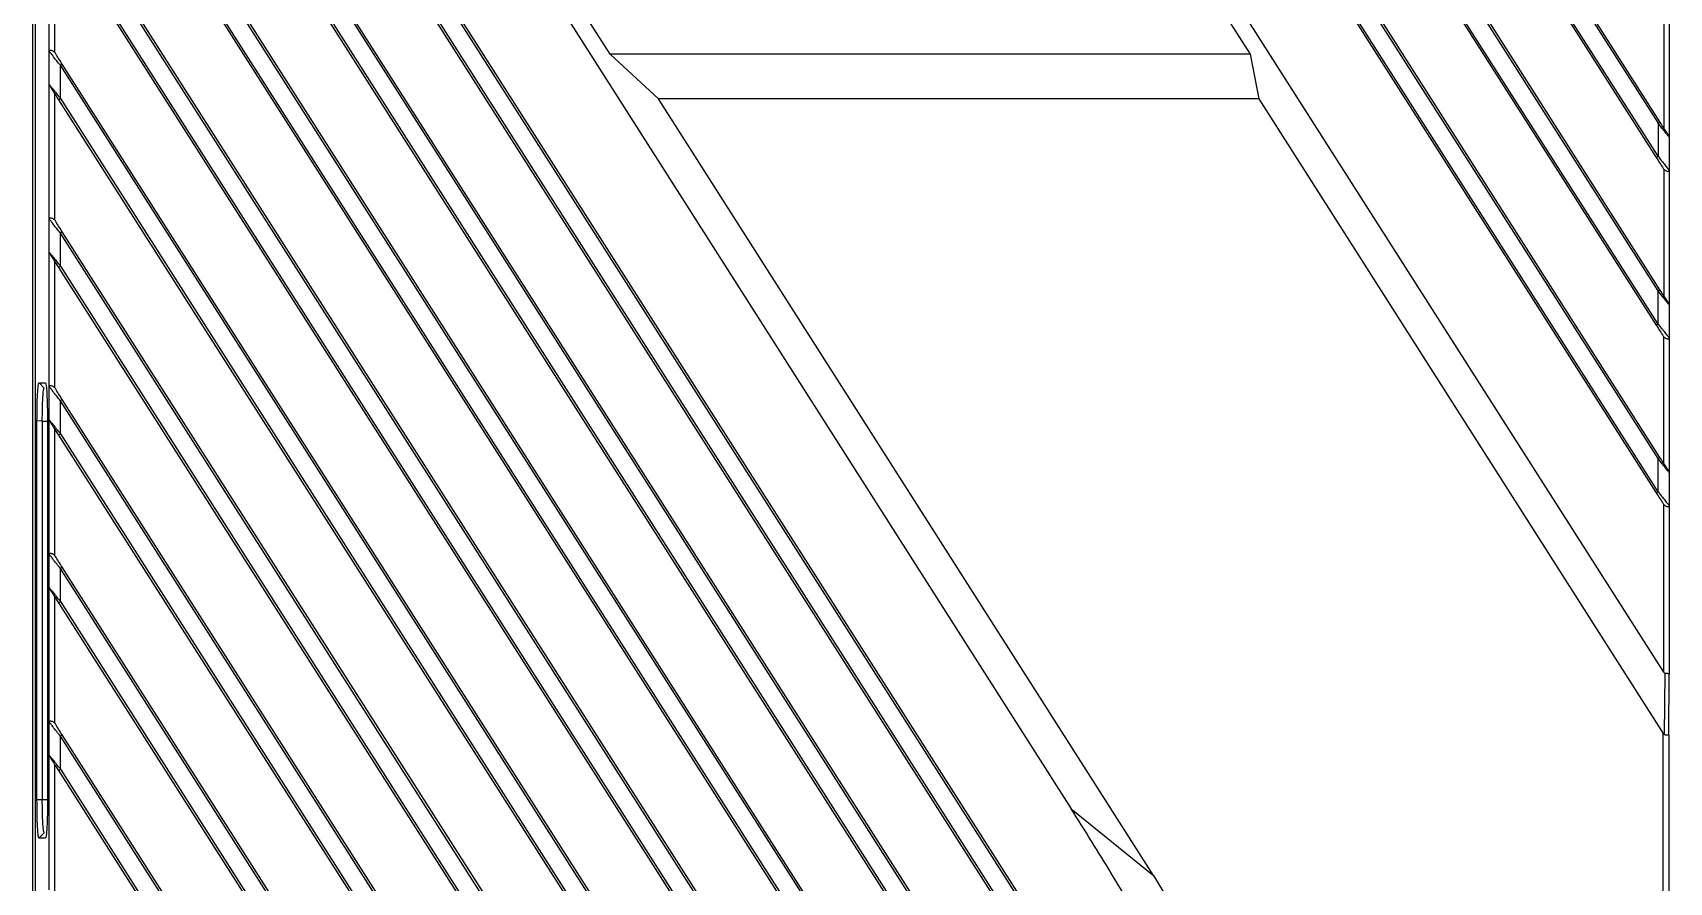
# Model space of a CAD drawing. Header units: millimetres. Extents: x 620 to 19791, y 2539 to 6969.
# Drawn here: x 5874.6 to 6021.6, y 3572.5 to 3648.9 of the extents above; entities that cross this region are included whole.
import ezdxf

# ---------------------------------------------------------------- set-up
doc = ezdxf.new("R2010")
doc.units = ezdxf.units.MM

# ---------------------------------------------------------------- blocks, each defined once
blk = doc.blocks.new('tugj')
at = {"color": 7, "linetype": 'Continuous', "lineweight": 25}
for p, q in [((12499.82, 5132.58), (12602.33, 4971.68)), ((12602.33, 4968.7), (12498.17, 5132.21)), ((12602.5, 4971.79), (12500.88, 5131.3)), ((12498.84, 5130.78), (12602.16, 4968.59)), ((12602.33, 4956.6), (12492.78, 5128.57)), ((12602.33, 4953.62), (12491.17, 5128.12)), ((12602.5, 4956.71), (12493.41, 5127.95)), ((12491.95, 5126.52), (12602.16, 4953.52)), ((12602.33, 4941.53), (12487.58, 5121.65)), ((12602.5, 4941.63), (12488.95, 5119.88)), ((12602.33, 4938.55), (12487.24, 5119.22)), ((12488.65, 5116.63), (12602.16, 4938.44)), ((12456.27, 4868.26), (12456.27, 5107.47)), ((12456.49, 5107.47), (12456.49, 4868.26)), ((12602.83, 4922.32), (12511.49, 5065.69)), ((12458.25, 5053.42), (12549.59, 4910.04)), ((12573.85, 4856.52), (12458.75, 5037.18)), ((12572.44, 4859.1), (12458.92, 5037.29)), ((12458.58, 5034.1), (12572.14, 4855.85)), ((12458.75, 5034.2), (12573.5, 4854.08)), ((12569.92, 4847.61), (12458.75, 5022.11)), ((12569.14, 4849.21), (12458.92, 5022.21)), ((12458.58, 5019.02), (12567.67, 4847.78)), ((12458.75, 5019.13), (12568.31, 4847.16)), ((12562.92, 4843.53), (12458.75, 5007.03)), ((12562.24, 4844.96), (12458.92, 5007.14)), ((12458.58, 5003.95), (12560.21, 4844.43)), ((12458.75, 5004.05), (12561.26, 4843.15)), ((12508.16, 4977.87), (12495.42, 4997.87)), ((12552.92, 4997.87), (12565.67, 4977.87)), ((12553.92, 4842.57), (12458.75, 4991.95)), ((12553.39, 4843.77), (12458.92, 4992.06)), ((12457.75, 4978.14), (12457.75, 4990.23)), ((12458.25, 4978.03), (12458.25, 4989.39)), ((12458.58, 4988.87), (12551.02, 4843.77)), ((12458.75, 4988.98), (12552.02, 4842.57)), ((12602.83, 4982.63), (12602.83, 4971.26)), ((12603.33, 4982.52), (12603.33, 4970.42)), ((12457.75, 4975.16), (12457.75, 4978.14)), ((12458.25, 4978.03), (12458.3, 4977.97)), ((12458.75, 4973.9), (12458.75, 4976.88)), ((12544.32, 4842.57), (12458.75, 4976.88)), ((12543.79, 4843.77), (12458.92, 4976.99)), ((12512.49, 4973.87), (12508.16, 4977.87)), ((12565.67, 4977.87), (12508.16, 4977.87)), ((12565.67, 4977.87), (12566.44, 4973.87)), ((12457.75, 4963.06), (12457.75, 4975.16)), ((12458.25, 4962.95), (12458.25, 4974.32)), ((12458.58, 4973.79), (12541.42, 4843.77)), ((12458.75, 4973.9), (12542.42, 4842.57)), ((12556.97, 4904.04), (12512.49, 4973.87)), ((12566.44, 4973.87), (12512.49, 4973.87)), ((12566.44, 4973.87), (12602.78, 4916.81)), ((12602.33, 4971.68), (12602.33, 4968.7)), ((12603.33, 4970.42), (12603.33, 4967.44)), ((12602.83, 4967.55), (12602.79, 4967.61)), ((12602.83, 4967.55), (12602.83, 4956.19)), ((12603.33, 4967.44), (12603.33, 4955.35)), ((12457.75, 4960.08), (12457.75, 4963.06)), ((12458.25, 4962.95), (12458.3, 4962.89)), ((12458.75, 4958.83), (12458.75, 4961.8)), ((12534.71, 4842.57), (12458.75, 4961.8)), ((12534.19, 4843.77), (12458.92, 4961.91)), ((12457.75, 4947.99), (12457.75, 4960.08)), ((12458.25, 4947.88), (12458.25, 4959.24)), ((12458.58, 4958.72), (12531.81, 4843.77)), ((12458.75, 4958.83), (12532.82, 4842.57)), ((12602.33, 4953.62), (12602.33, 4956.6)), ((12603.33, 4955.35), (12603.33, 4952.37)), ((12602.79, 4952.54), (12602.83, 4952.48)), ((12602.83, 4941.11), (12602.83, 4952.48)), ((12603.33, 4952.37), (12603.33, 4940.27)), ((12456.83, 4948.34), (12457.41, 4948.34)), ((12456.84, 4948.34), (12457.31, 4947.87)), ((12457.75, 4945.01), (12457.75, 4947.99)), ((12458.25, 4947.88), (12458.3, 4947.82)), ((12458.75, 4943.75), (12458.75, 4946.73)), ((12525.11, 4842.57), (12458.75, 4946.73)), ((12524.58, 4843.77), (12458.92, 4946.84)), ((12457.13, 4944.91), (12456.65, 4944.89)), ((12456.65, 4910.87), (12456.65, 4944.89)), ((12457.13, 4944.87), (12457.13, 4944.91)), ((12457.13, 4944.87), (12457.13, 4910.87)), ((12457.59, 4944.9), (12457.59, 4910.87)), ((12457.75, 4932.91), (12457.75, 4945.01)), ((12458.25, 4932.8), (12458.25, 4944.17)), ((12458.58, 4943.64), (12522.21, 4843.77)), ((12458.75, 4943.75), (12523.21, 4842.57)), ((12602.33, 4938.55), (12602.33, 4941.53)), ((12603.33, 4940.27), (12603.33, 4937.29)), ((12602.79, 4937.46), (12602.83, 4937.4)), ((12602.83, 4922.32), (12602.83, 4937.4)), ((12603.33, 4937.29), (12603.33, 4922.16)), ((12457.75, 4929.93), (12457.75, 4932.91)), ((12458.25, 4932.8), (12458.3, 4932.74)), ((12458.75, 4928.68), (12458.75, 4931.65)), ((12515.5, 4842.57), (12458.75, 4931.65)), ((12514.98, 4843.77), (12458.92, 4931.76)), ((12457.75, 4917.83), (12457.75, 4929.93)), ((12458.25, 4917.73), (12458.25, 4929.09)), ((12458.58, 4928.57), (12512.61, 4843.77)), ((12458.75, 4928.68), (12513.61, 4842.57)), ((12602.91, 4916.71), (12602.97, 4922.21)), ((12603.28, 4916.66), (12603.33, 4922.16)), ((12457.75, 4914.86), (12457.75, 4917.83)), ((12458.25, 4917.73), (12458.3, 4917.67)), ((12458.75, 4913.6), (12458.75, 4916.58)), ((12505.9, 4842.57), (12458.75, 4916.58)), ((12505.37, 4843.77), (12458.92, 4916.69)), ((12602.78, 4863.82), (12602.78, 4916.81)), ((12603.28, 4916.66), (12603.28, 4863.82)), ((12457.75, 4902.76), (12457.75, 4914.86)), ((12458.25, 4902.65), (12458.25, 4914.01)), ((12458.58, 4913.49), (12503, 4843.77)), ((12458.75, 4913.6), (12504, 4842.57)), ((12456.65, 4910.87), (12457.13, 4910.87)), ((12549.59, 4910.04), (12556.97, 4904.04)), ((12457.31, 4907.87), (12456.83, 4907.39)), ((12457.41, 4907.39), (12456.83, 4907.39))]:
    blk.add_line(p, q, dxfattribs=at)
at = {"color": 8, "linetype": 'Continuous', "lineweight": 25}
for p, q in [((12457.58, 4944.87), (12457.13, 4944.87)), ((12457.13, 4910.87), (12457.59, 4910.87))]:
    blk.add_line(p, q, dxfattribs=at)
at = {"color": 7, "linetype": 'Continuous', "lineweight": 25, "flags": 128}
for points in [[(12458.92, 4976.99), (12458.92, 4976.99), (12458.91, 4976.98), (12458.89, 4976.97), (12458.87, 4976.96), (12458.85, 4976.94), (12458.82, 4976.92), (12458.78, 4976.9), (12458.75, 4976.88)], [(12458.58, 4973.79), (12458.59, 4973.8), (12458.6, 4973.8), (12458.61, 4973.81), (12458.63, 4973.83), (12458.66, 4973.84), (12458.69, 4973.86), (12458.72, 4973.88), (12458.75, 4973.9)], [(12602.33, 4971.68), (12602.37, 4971.7), (12602.4, 4971.72), (12602.43, 4971.74), (12602.45, 4971.75), (12602.47, 4971.77), (12602.49, 4971.78), (12602.5, 4971.78), (12602.5, 4971.79)], [(12602.16, 4968.59), (12602.17, 4968.59), (12602.18, 4968.6), (12602.19, 4968.61), (12602.21, 4968.62), (12602.24, 4968.64), (12602.27, 4968.66), (12602.3, 4968.68), (12602.33, 4968.7)], [(12458.92, 4961.91), (12458.92, 4961.91), (12458.91, 4961.9), (12458.89, 4961.89), (12458.87, 4961.88), (12458.85, 4961.86), (12458.82, 4961.85), (12458.78, 4961.83), (12458.75, 4961.8)], [(12458.58, 4958.72), (12458.59, 4958.72), (12458.6, 4958.73), (12458.61, 4958.74), (12458.63, 4958.75), (12458.66, 4958.77), (12458.69, 4958.79), (12458.72, 4958.81), (12458.75, 4958.83)], [(12602.33, 4956.6), (12602.37, 4956.62), (12602.4, 4956.64), (12602.43, 4956.66), (12602.45, 4956.68), (12602.47, 4956.69), (12602.49, 4956.7), (12602.5, 4956.71), (12602.5, 4956.71)], [(12458.92, 4946.84), (12458.92, 4946.83), (12458.91, 4946.83), (12458.89, 4946.82), (12458.87, 4946.81), (12458.85, 4946.79), (12458.82, 4946.77), (12458.78, 4946.75), (12458.75, 4946.73)], [(12458.58, 4943.64), (12458.59, 4943.65), (12458.6, 4943.65), (12458.61, 4943.66), (12458.63, 4943.68), (12458.66, 4943.69), (12458.69, 4943.71), (12458.72, 4943.73), (12458.75, 4943.75)], [(12602.5, 4941.63), (12602.5, 4941.63), (12602.49, 4941.63), (12602.47, 4941.62), (12602.45, 4941.6), (12602.43, 4941.59), (12602.4, 4941.57), (12602.37, 4941.55), (12602.33, 4941.53)], [(12458.92, 4931.76), (12458.92, 4931.76), (12458.91, 4931.75), (12458.89, 4931.74), (12458.87, 4931.73), (12458.85, 4931.71), (12458.82, 4931.7), (12458.78, 4931.67), (12458.75, 4931.65)], [(12458.58, 4928.57), (12458.59, 4928.57), (12458.6, 4928.58), (12458.61, 4928.59), (12458.63, 4928.6), (12458.66, 4928.62), (12458.69, 4928.63), (12458.72, 4928.66), (12458.75, 4928.68)], [(12458.92, 4916.69), (12458.92, 4916.68), (12458.91, 4916.68), (12458.89, 4916.67), (12458.87, 4916.65), (12458.85, 4916.64), (12458.82, 4916.62), (12458.78, 4916.6), (12458.75, 4916.58)], [(12458.58, 4913.49), (12458.59, 4913.5), (12458.6, 4913.5), (12458.61, 4913.51), (12458.63, 4913.52), (12458.66, 4913.54), (12458.69, 4913.56), (12458.72, 4913.58), (12458.75, 4913.6)]]:
    blk.add_lwpolyline(points, dxfattribs=at)
at = {"color": 7, "linetype": 'Continuous', "lineweight": 25}
for points, knots in [([(12458.25, 4978.03), (12458.23, 4978.06), (12458.18, 4978.11), (12458.09, 4978.16), (12458, 4978.2), (12457.91, 4978.22), (12457.85, 4978.22), (12457.78, 4978.2), (12457.76, 4978.16), (12457.75, 4978.14)], [0, 0, 0, 0, 0.1341315, 0.2622037, 0.3885342, 0.5273058, 0.6425663, 0.7518324, 1, 1, 1, 1]), ([(12458.75, 4976.88), (12458.64, 4977.02), (12458.4, 4977.32), (12458.12, 4977.65), (12457.96, 4977.9), (12457.86, 4978.01), (12457.78, 4978.08), (12457.76, 4978.12), (12457.75, 4978.14)], [0, 0, 0, 0, 0.257384, 0.56819, 0.677429, 0.771192, 0.881044, 1, 1, 1, 1]), ([(12458.92, 4976.99), (12458.81, 4977.16), (12458.59, 4977.51), (12458.39, 4977.81), (12458.3, 4977.97)], [0, 0, 0, 0, 0.502859, 1, 1, 1, 1]), ([(12457.75, 4975.16), (12457.76, 4975.15), (12457.77, 4975.14), (12457.84, 4975.05), (12457.94, 4974.92), (12458.12, 4974.69), (12458.4, 4974.35), (12458.63, 4974.06), (12458.75, 4973.9)], [0, 0, 0, 0, 0.093369, 0.196878, 0.314764, 0.449931, 0.705776, 1, 1, 1, 1]), ([(12457.83, 4974.98), (12457.81, 4975.01), (12457.77, 4975.07), (12457.76, 4975.13), (12457.75, 4975.16)], [0, 0, 0, 0, 0.585173, 1, 1, 1, 1]), ([(12457.83, 4974.98), (12457.85, 4974.95), (12457.89, 4974.88), (12458.01, 4974.7), (12458.23, 4974.35), (12458.44, 4974.02), (12458.58, 4973.79)], [0, 0, 0, 0, 0.115365, 0.245985, 0.496102, 1, 1, 1, 1]), ([(12603.33, 4970.42), (12603.33, 4970.43), (12603.31, 4970.45), (12603.24, 4970.55), (12603.12, 4970.68), (12602.95, 4970.9), (12602.69, 4971.23), (12602.46, 4971.52), (12602.33, 4971.68)], [0, 0, 0, 0, 0.098061, 0.217258, 0.34294, 0.45913, 0.70437, 1, 1, 1, 1]), ([(12603.26, 4970.6), (12603.24, 4970.63), (12603.19, 4970.7), (12603.08, 4970.88), (12602.85, 4971.23), (12602.64, 4971.56), (12602.5, 4971.79)], [0, 0, 0, 0, 0.115374, 0.245988, 0.496102, 1, 1, 1, 1]), ([(12603.26, 4970.6), (12603.28, 4970.57), (12603.32, 4970.51), (12603.33, 4970.45), (12603.33, 4970.42)], [0, 0, 0, 0, 0.541524, 1, 1, 1, 1]), ([(12602.16, 4968.59), (12602.27, 4968.42), (12602.49, 4968.07), (12602.69, 4967.77), (12602.79, 4967.61)], [0, 0, 0, 0, 0.502862, 1, 1, 1, 1]), ([(12602.33, 4968.7), (12602.46, 4968.54), (12602.69, 4968.24), (12602.96, 4967.91), (12603.13, 4967.69), (12603.25, 4967.56), (12603.31, 4967.48), (12603.33, 4967.44), (12603.33, 4967.44), (12603.33, 4967.44)], [0, 0, 0, 0, 0.30207, 0.550671, 0.66567, 0.787576, 0.918981, 0.964421, 1, 1, 1, 1]), ([(12602.83, 4967.55), (12602.86, 4967.52), (12602.91, 4967.47), (12603, 4967.42), (12603.09, 4967.38), (12603.18, 4967.36), (12603.24, 4967.36), (12603.29, 4967.37), (12603.32, 4967.4), (12603.33, 4967.43), (12603.33, 4967.44)], [0, 0, 0, 0, 0.134898, 0.261911, 0.394646, 0.528442, 0.642515, 0.748171, 0.855386, 1, 1, 1, 1]), ([(12458.25, 4962.95), (12458.23, 4962.98), (12458.18, 4963.03), (12458.09, 4963.09), (12458, 4963.12), (12457.91, 4963.14), (12457.85, 4963.15), (12457.78, 4963.13), (12457.76, 4963.09), (12457.75, 4963.06)], [0, 0, 0, 0, 0.134132, 0.262203, 0.388534, 0.527306, 0.642566, 0.751832, 1, 1, 1, 1]), ([(12458.75, 4961.8), (12458.64, 4961.94), (12458.4, 4962.24), (12458.12, 4962.58), (12457.96, 4962.82), (12457.86, 4962.93), (12457.78, 4963.01), (12457.76, 4963.04), (12457.75, 4963.06)], [0, 0, 0, 0, 0.257384, 0.56819, 0.677429, 0.771192, 0.881044, 1, 1, 1, 1]), ([(12458.92, 4961.91), (12458.81, 4962.09), (12458.59, 4962.43), (12458.39, 4962.74), (12458.3, 4962.89)], [0, 0, 0, 0, 0.502858, 1, 1, 1, 1]), ([(12457.75, 4960.08), (12457.76, 4960.07), (12457.77, 4960.06), (12457.84, 4959.97), (12457.94, 4959.84), (12458.12, 4959.62), (12458.4, 4959.28), (12458.63, 4958.98), (12458.75, 4958.83)], [0, 0, 0, 0, 0.093369, 0.196878, 0.314764, 0.449931, 0.705776, 1, 1, 1, 1]), ([(12457.83, 4959.9), (12457.81, 4959.94), (12457.77, 4960), (12457.76, 4960.06), (12457.75, 4960.08)], [0, 0, 0, 0, 0.585173, 1, 1, 1, 1]), ([(12457.83, 4959.9), (12457.85, 4959.87), (12457.89, 4959.8), (12458.01, 4959.63), (12458.23, 4959.27), (12458.44, 4958.94), (12458.58, 4958.72)], [0, 0, 0, 0, 0.115365, 0.245985, 0.496102, 1, 1, 1, 1]), ([(12603.33, 4955.35), (12603.33, 4955.36), (12603.31, 4955.37), (12603.24, 4955.48), (12603.12, 4955.61), (12602.95, 4955.83), (12602.69, 4956.16), (12602.46, 4956.44), (12602.33, 4956.6)], [0, 0, 0, 0, 0.098061, 0.217259, 0.342941, 0.45913, 0.704371, 1, 1, 1, 1]), ([(12603.26, 4955.53), (12603.24, 4955.56), (12603.19, 4955.63), (12603.08, 4955.8), (12602.85, 4956.16), (12602.64, 4956.49), (12602.5, 4956.71)], [0, 0, 0, 0, 0.115374, 0.245988, 0.496101, 1, 1, 1, 1]), ([(12603.26, 4955.53), (12603.28, 4955.49), (12603.32, 4955.43), (12603.33, 4955.37), (12603.33, 4955.35)], [0, 0, 0, 0, 0.541523, 1, 1, 1, 1]), ([(12602.33, 4953.62), (12602.31, 4953.61), (12602.27, 4953.58), (12602.21, 4953.55), (12602.17, 4953.52), (12602.17, 4953.52), (12602.16, 4953.52)], [0, 0, 0, 0, 0.250003, 0.500008, 0.750006, 1, 1, 1, 1]), ([(12602.16, 4953.52), (12602.27, 4953.34), (12602.49, 4953), (12602.69, 4952.69), (12602.79, 4952.54)], [0, 0, 0, 0, 0.502862, 1, 1, 1, 1]), ([(12602.33, 4953.62), (12602.46, 4953.46), (12602.69, 4953.17), (12602.96, 4952.84), (12603.13, 4952.62), (12603.25, 4952.48), (12603.31, 4952.4), (12603.33, 4952.36), (12603.33, 4952.37), (12603.33, 4952.37)], [0, 0, 0, 0, 0.302069, 0.550671, 0.66567, 0.787575, 0.918981, 0.964421, 1, 1, 1, 1]), ([(12602.83, 4952.48), (12602.86, 4952.45), (12602.91, 4952.4), (12603, 4952.34), (12603.09, 4952.31), (12603.18, 4952.29), (12603.24, 4952.28), (12603.29, 4952.3), (12603.32, 4952.33), (12603.33, 4952.35), (12603.33, 4952.37)], [0, 0, 0, 0, 0.134901, 0.261912, 0.394646, 0.528442, 0.642516, 0.748172, 0.855387, 1, 1, 1, 1]), ([(12456.65, 4944.89), (12456.66, 4945.34), (12456.66, 4946.24), (12456.7, 4947.39), (12456.76, 4948.18), (12456.81, 4948.29), (12456.83, 4948.34)], [0, 0, 0, 0, 0.246885, 0.50013, 0.753332, 1, 1, 1, 1]), ([(12457.13, 4944.91), (12457.13, 4945.29), (12457.13, 4946.07), (12457.18, 4947.05), (12457.23, 4947.73), (12457.28, 4947.82), (12457.31, 4947.87)], [0, 0, 0, 0, 0.249535, 0.499555, 0.749659, 1, 1, 1, 1]), ([(12457.41, 4948.34), (12457.43, 4948.29), (12457.48, 4948.18), (12457.54, 4947.4), (12457.58, 4946.25), (12457.59, 4945.34), (12457.59, 4944.9)], [0, 0, 0, 0, 0.24679, 0.500041, 0.753319, 1, 1, 1, 1]), ([(12458.25, 4947.88), (12458.23, 4947.9), (12458.18, 4947.96), (12458.09, 4948.01), (12458, 4948.05), (12457.91, 4948.07), (12457.85, 4948.07), (12457.78, 4948.05), (12457.76, 4948.01), (12457.75, 4947.99)], [0, 0, 0, 0, 0.134133, 0.262204, 0.388535, 0.527306, 0.642566, 0.751832, 1, 1, 1, 1]), ([(12458.75, 4946.73), (12458.64, 4946.87), (12458.4, 4947.17), (12458.12, 4947.5), (12457.96, 4947.74), (12457.86, 4947.86), (12457.78, 4947.93), (12457.76, 4947.97), (12457.75, 4947.99)], [0, 0, 0, 0, 0.257385, 0.568191, 0.67743, 0.771192, 0.881045, 1, 1, 1, 1]), ([(12458.92, 4946.84), (12458.81, 4947.01), (12458.59, 4947.35), (12458.39, 4947.66), (12458.3, 4947.82)], [0, 0, 0, 0, 0.502861, 1, 1, 1, 1]), ([(12457.75, 4945.01), (12457.76, 4945), (12457.77, 4944.98), (12457.84, 4944.9), (12457.94, 4944.77), (12458.12, 4944.54), (12458.4, 4944.2), (12458.63, 4943.91), (12458.75, 4943.75)], [0, 0, 0, 0, 0.093369, 0.196878, 0.314764, 0.449932, 0.705777, 1, 1, 1, 1]), ([(12457.75, 4945.01), (12457.76, 4944.98), (12457.77, 4944.92), (12457.81, 4944.86), (12457.83, 4944.83)], [0, 0, 0, 0, 0.414823, 1, 1, 1, 1]), ([(12457.83, 4944.83), (12457.85, 4944.8), (12457.89, 4944.73), (12458.01, 4944.55), (12458.23, 4944.2), (12458.44, 4943.86), (12458.58, 4943.64)], [0, 0, 0, 0, 0.1153656, 0.2459849, 0.4961026, 1, 1, 1, 1]), ([(12603.33, 4940.27), (12603.33, 4940.28), (12603.31, 4940.29), (12603.24, 4940.4), (12603.12, 4940.53), (12602.95, 4940.75), (12602.69, 4941.08), (12602.46, 4941.37), (12602.33, 4941.53)], [0, 0, 0, 0, 0.098066, 0.217262, 0.342944, 0.459133, 0.704371, 1, 1, 1, 1]), ([(12603.26, 4940.45), (12603.24, 4940.48), (12603.19, 4940.55), (12603.08, 4940.73), (12602.85, 4941.08), (12602.64, 4941.41), (12602.5, 4941.63)], [0, 0, 0, 0, 0.115375, 0.245988, 0.496102, 1, 1, 1, 1]), ([(12603.26, 4940.45), (12603.28, 4940.42), (12603.32, 4940.36), (12603.33, 4940.3), (12603.33, 4940.27)], [0, 0, 0, 0, 0.541501, 1, 1, 1, 1]), ([(12602.33, 4938.55), (12602.31, 4938.54), (12602.27, 4938.51), (12602.21, 4938.47), (12602.17, 4938.45), (12602.17, 4938.44), (12602.16, 4938.44)], [0, 0, 0, 0, 0.250004, 0.5000048, 0.750004, 1, 1, 1, 1]), ([(12602.33, 4938.55), (12602.46, 4938.39), (12602.69, 4938.09), (12602.96, 4937.76), (12603.13, 4937.54), (12603.25, 4937.41), (12603.31, 4937.33), (12603.33, 4937.29), (12603.33, 4937.29), (12603.33, 4937.29)], [0, 0, 0, 0, 0.302013, 0.550517, 0.665494, 0.787379, 0.918829, 0.96437, 1, 1, 1, 1]), ([(12602.16, 4938.44), (12602.27, 4938.27), (12602.49, 4937.92), (12602.69, 4937.62), (12602.79, 4937.46)], [0, 0, 0, 0, 0.50286, 1, 1, 1, 1]), ([(12602.83, 4937.4), (12602.87, 4937.36), (12602.93, 4937.31), (12603.02, 4937.26), (12603.1, 4937.23), (12603.18, 4937.21), (12603.26, 4937.21), (12603.31, 4937.24), (12603.33, 4937.26), (12603.33, 4937.29), (12603.33, 4937.29)], [0, 0, 0, 0, 0.194221, 0.291327, 0.391312, 0.523931, 0.662944, 0.859307, 0.945989, 1, 1, 1, 1]), ([(12458.25, 4932.8), (12458.23, 4932.83), (12458.18, 4932.88), (12458.09, 4932.94), (12458, 4932.97), (12457.91, 4932.99), (12457.85, 4932.99), (12457.78, 4932.98), (12457.76, 4932.94), (12457.75, 4932.91)], [0, 0, 0, 0, 0.13413, 0.262202, 0.388534, 0.527306, 0.642566, 0.751833, 1, 1, 1, 1]), ([(12458.75, 4931.65), (12458.64, 4931.79), (12458.4, 4932.09), (12458.12, 4932.43), (12457.96, 4932.67), (12457.86, 4932.78), (12457.78, 4932.86), (12457.76, 4932.89), (12457.75, 4932.91)], [0, 0, 0, 0, 0.257384, 0.56819, 0.677429, 0.771192, 0.881044, 1, 1, 1, 1]), ([(12458.92, 4931.76), (12458.81, 4931.93), (12458.59, 4932.28), (12458.39, 4932.59), (12458.3, 4932.74)], [0, 0, 0, 0, 0.502858, 1, 1, 1, 1]), ([(12457.75, 4929.93), (12457.76, 4929.92), (12457.77, 4929.91), (12457.84, 4929.82), (12457.94, 4929.69), (12458.12, 4929.47), (12458.4, 4929.12), (12458.63, 4928.83), (12458.75, 4928.68)], [0, 0, 0, 0, 0.093368, 0.196878, 0.314764, 0.449932, 0.705777, 1, 1, 1, 1]), ([(12457.83, 4929.75), (12457.81, 4929.79), (12457.77, 4929.85), (12457.76, 4929.91), (12457.75, 4929.93)], [0, 0, 0, 0, 0.585177, 1, 1, 1, 1]), ([(12457.83, 4929.75), (12457.85, 4929.72), (12457.89, 4929.65), (12458.01, 4929.48), (12458.23, 4929.12), (12458.44, 4928.79), (12458.58, 4928.57)], [0, 0, 0, 0, 0.1153656, 0.2459849, 0.4961026, 1, 1, 1, 1]), ([(12602.83, 4922.32), (12602.85, 4922.29), (12602.88, 4922.25), (12602.92, 4922.21), (12602.95, 4922.21), (12602.97, 4922.21)], [0, 0, 0, 0, 0.515812, 0.76529, 1, 1, 1, 1]), ([(12603.33, 4922.16), (12603.33, 4922.16), (12603.31, 4922.18), (12603.23, 4922.19), (12603.12, 4922.2), (12603.02, 4922.21), (12602.97, 4922.21)], [0, 0, 0, 0, 0.244945, 0.484113, 0.750663, 1, 1, 1, 1]), ([(12458.25, 4917.73), (12458.23, 4917.75), (12458.18, 4917.81), (12458.09, 4917.86), (12458, 4917.9), (12457.91, 4917.91), (12457.85, 4917.92), (12457.78, 4917.9), (12457.76, 4917.86), (12457.75, 4917.83)], [0, 0, 0, 0, 0.134133, 0.262204, 0.388536, 0.527307, 0.642567, 0.751832, 1, 1, 1, 1]), ([(12458.75, 4916.58), (12458.64, 4916.72), (12458.4, 4917.02), (12458.12, 4917.35), (12457.96, 4917.59), (12457.86, 4917.7), (12457.78, 4917.78), (12457.76, 4917.82), (12457.75, 4917.83)], [0, 0, 0, 0, 0.257385, 0.568191, 0.677429, 0.771192, 0.881045, 1, 1, 1, 1]), ([(12458.92, 4916.69), (12458.81, 4916.86), (12458.59, 4917.2), (12458.39, 4917.51), (12458.3, 4917.67)], [0, 0, 0, 0, 0.502859, 1, 1, 1, 1]), ([(12602.91, 4916.71), (12602.9, 4916.71), (12602.87, 4916.71), (12602.82, 4916.75), (12602.8, 4916.79), (12602.78, 4916.81)], [0, 0, 0, 0, 0.234672, 0.484222, 1, 1, 1, 1]), ([(12602.91, 4916.71), (12602.95, 4916.71), (12603.04, 4916.7), (12603.15, 4916.69), (12603.25, 4916.68), (12603.27, 4916.67), (12603.28, 4916.66)], [0, 0, 0, 0, 0.1944, 0.425907, 0.694475, 1, 1, 1, 1]), ([(12457.75, 4914.86), (12457.76, 4914.85), (12457.77, 4914.83), (12457.84, 4914.75), (12457.94, 4914.62), (12458.12, 4914.39), (12458.4, 4914.05), (12458.63, 4913.76), (12458.75, 4913.6)], [0, 0, 0, 0, 0.093369, 0.196877, 0.314764, 0.449932, 0.705777, 1, 1, 1, 1]), ([(12457.83, 4914.68), (12457.81, 4914.71), (12457.77, 4914.77), (12457.76, 4914.83), (12457.75, 4914.86)], [0, 0, 0, 0, 0.585177, 1, 1, 1, 1]), ([(12457.83, 4914.68), (12457.85, 4914.64), (12457.89, 4914.58), (12458.01, 4914.4), (12458.23, 4914.04), (12458.44, 4913.71), (12458.58, 4913.49)], [0, 0, 0, 0, 0.115366, 0.245983, 0.496103, 1, 1, 1, 1]), ([(12456.83, 4907.39), (12456.81, 4907.44), (12456.76, 4907.55), (12456.7, 4908.35), (12456.66, 4909.51), (12456.66, 4910.42), (12456.65, 4910.87)], [0, 0, 0, 0, 0.246595, 0.499969, 0.753356, 1, 1, 1, 1]), ([(12457.31, 4907.87), (12457.29, 4907.89), (12457.27, 4907.91), (12457.25, 4908.03), (12457.22, 4908.21), (12457.19, 4908.55), (12457.16, 4909.14), (12457.14, 4909.68), (12457.13, 4910.26), (12457.13, 4910.66), (12457.13, 4910.87)], [0, 0, 0, 0, 0.172798, 0.22395, 0.251448, 0.47876, 0.617808, 0.745871, 0.868989, 1, 1, 1, 1]), ([(12457.59, 4910.87), (12457.59, 4910.42), (12457.59, 4909.51), (12457.54, 4908.35), (12457.48, 4907.55), (12457.43, 4907.44), (12457.41, 4907.39)], [0, 0, 0, 0, 0.246585, 0.499966, 0.75337, 1, 1, 1, 1]), ([(12570.2, 4862.62), (12570.07, 4864.06), (12569.81, 4866.9), (12568.82, 4871.12), (12567.57, 4875.22), (12566.08, 4879.25), (12564.42, 4883.22), (12562.32, 4887.76), (12559.68, 4892.95), (12556.53, 4898.64), (12553.15, 4904.38), (12550.8, 4908.11), (12549.59, 4910.04)], [0, 0, 0, 0, 0.082893, 0.164199, 0.248341, 0.329369, 0.411417, 0.49587, 0.616703, 0.746397, 0.869316, 1, 1, 1, 1]), ([(12556.97, 4904.04), (12558.46, 4901.66), (12561.33, 4897.09), (12565.35, 4890.12), (12569.01, 4883.23), (12571.77, 4877.33), (12573.7, 4872.62), (12574.99, 4869.06), (12576.07, 4865.56), (12576.84, 4862.38), (12577.32, 4859.64), (12577.58, 4857.24), (12577.65, 4854.44), (12577.4, 4851.8), (12576.8, 4849.38), (12576.29, 4848.2), (12576.03, 4847.62)], [0, 0, 0, 0, 0.136796, 0.26403, 0.392617, 0.518444, 0.581994, 0.641239, 0.703307, 0.760788, 0.801048, 0.839503, 0.87864, 0.937501, 0.968675, 1, 1, 1, 1])]:
    blk.add_open_spline(points, degree=3, knots=knots, dxfattribs=at)

msp = doc.modelspace()

# ---------------------------------------------------------------- block references
msp.add_blockref('tugj', (-6581.6851, -1330.91272))

doc.saveas('drawing.dxf')
